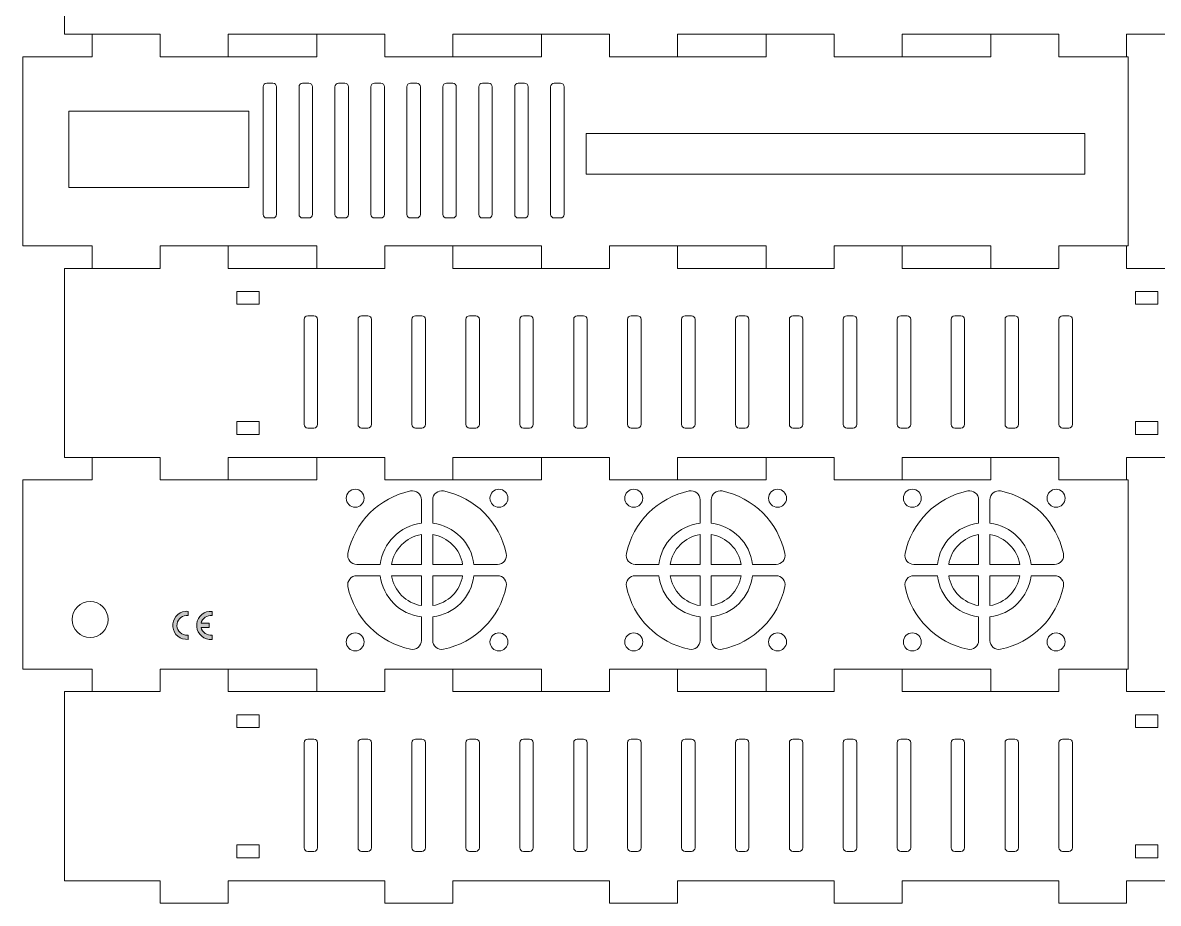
# Model space of a CAD drawing. Header units: millimetres. Extents: x -57 to 711, y 261 to 643.
# Drawn here: x -56.7 to 196, y 260.6 to 456.7 of the extents above; entities that cross this region are included whole.
import ezdxf

# ---------------------------------------------------------------- set-up
doc = ezdxf.new("R2010")
doc.units = ezdxf.units.MM
doc.layers.add('1', color=1, linetype='Continuous', lineweight=5)
doc.layers.add('2', color=5, linetype='Continuous', lineweight=5)

msp = doc.modelspace()

# ---------------------------------------------------------------- hatches: boundary and pattern name
at = {"lineweight": 0}
h = msp.add_hatch(color=7, dxfattribs=at)
h.dxf.hatch_style = 2
edge = h.paths.add_edge_path()
edge.add_spline(control_points=[(-19.88, 325.59), (-19.88, 325.59), (-19.88, 324.65), (-19.88, 324.65), (-21.07, 324.82), (-22.18, 323.99), (-22.36, 322.79), (-22.53, 321.59), (-21.7, 320.48), (-20.5, 320.31), (-20.29, 320.28), (-20.08, 320.28), (-19.88, 320.31), (-19.88, 320.31), (-19.88, 319.36), (-19.88, 319.36), (-21.6, 319.19), (-23.13, 320.44), (-23.3, 322.16), (-23.48, 323.88), (-22.22, 325.42), (-20.5, 325.59), (-20.29, 325.61), (-20.08, 325.61), (-19.88, 325.59)], knot_values=[0, 0, 0, 0, 1, 1, 1, 2, 2, 2, 3, 3, 3, 4, 4, 4, 5, 5, 5, 6, 6, 6, 7, 7, 7, 8, 8, 8, 8], degree=3, periodic=0)
h = msp.add_hatch(color=7, dxfattribs=at)
h.dxf.hatch_style = 2
edge = h.paths.add_edge_path()
edge.add_spline(control_points=[(-17.01, 322.95), (-16.76, 324.07), (-15.69, 324.81), (-14.55, 324.65), (-14.55, 324.65), (-14.55, 325.59), (-14.55, 325.59), (-16.27, 325.76), (-17.81, 324.51), (-17.98, 322.79), (-18.15, 321.07), (-16.9, 319.53), (-15.18, 319.36), (-14.97, 319.34), (-14.76, 319.34), (-14.55, 319.36), (-14.55, 319.36), (-14.55, 320.31), (-14.55, 320.31), (-15.69, 320.14), (-16.76, 320.89), (-17.01, 322.01), (-17.01, 322.01), (-15.18, 322.01), (-15.18, 322.01), (-15.18, 322.01), (-15.18, 322.95), (-15.18, 322.95), (-15.18, 322.95), (-17.01, 322.95), (-17.01, 322.95), (-17.01, 322.95), (-17.01, 322.95), (-17.01, 322.95)], knot_values=[0, 0, 0, 0, 1, 1, 1, 2, 2, 2, 3, 3, 3, 4, 4, 4, 5, 5, 5, 6, 6, 6, 7, 7, 7, 8, 8, 8, 9, 9, 9, 10, 10, 10, 11, 11, 11, 11], degree=3, periodic=0)

# ---------------------------------------------------------------- linework, layer by layer
at = {"layer": '1', "lineweight": 5}
for p, q in [((-47.44, 496.23), (-47.44, 454.1)), ((-47.44, 454.1), (-26.14, 454.1)), ((-41.27, 454.1), (-41.27, 449.1)), ((-26.14, 449.1), (-26.14, 454.1)), ((-11.01, 449.1), (-11.01, 454.1)), ((-11.01, 454.1), (23.86, 454.1)), ((8.73, 454.1), (8.73, 449.1)), ((23.86, 449.1), (23.86, 454.1)), ((38.99, 449.1), (38.99, 454.1)), ((38.99, 454.1), (73.86, 454.1)), ((58.73, 454.1), (58.73, 449.1)), ((73.86, 454.1), (73.86, 449.1)), ((88.99, 449.1), (88.99, 454.1)), ((88.99, 454.1), (123.86, 454.1)), ((108.73, 454.1), (108.73, 449.1)), ((123.86, 449.1), (123.86, 454.1)), ((138.99, 449.1), (138.99, 454.1)), ((138.99, 454.1), (173.86, 454.1)), ((158.73, 454.1), (158.73, 449.1)), ((173.86, 449.1), (173.86, 454.1)), ((188.99, 449.1), (188.99, 454.1)), ((188.99, 454.1), (226.72, 454.1)), ((-41.27, 449.1), (-56.71, 449.1)), ((-56.71, 449.1), (-56.71, 406.97)), ((8.73, 449.1), (-26.14, 449.1)), ((58.73, 449.1), (23.86, 449.1)), ((108.73, 449.1), (73.86, 449.1)), ((158.73, 449.1), (123.86, 449.1)), ((189.29, 449.1), (173.86, 449.1)), ((189.29, 406.97), (189.29, 449.1)), ((-56.71, 406.97), (-41.27, 406.97)), ((-41.27, 406.97), (-41.27, 401.97)), ((-26.14, 401.97), (-26.14, 406.97)), ((-26.14, 406.97), (8.73, 406.97)), ((-11.01, 401.97), (-11.01, 406.97)), ((8.73, 406.97), (8.73, 401.97)), ((23.86, 401.97), (23.86, 406.97)), ((23.86, 406.97), (58.73, 406.97)), ((38.99, 401.97), (38.99, 406.97)), ((58.73, 406.97), (58.73, 406.97)), ((58.73, 406.97), (58.73, 401.97)), ((73.86, 401.97), (73.86, 406.97)), ((73.86, 406.97), (108.73, 406.97)), ((88.99, 401.97), (88.99, 406.97)), ((108.73, 406.97), (108.73, 401.97)), ((123.86, 406.97), (123.86, 401.97)), ((123.86, 406.97), (158.73, 406.97)), ((138.99, 401.97), (138.99, 406.97)), ((158.73, 406.97), (158.73, 401.97)), ((173.86, 401.97), (173.86, 406.97)), ((173.86, 406.97), (189.29, 406.97)), ((188.99, 401.97), (188.99, 406.97)), ((-26.14, 401.97), (-47.44, 401.97)), ((-47.44, 401.97), (-47.44, 359.84)), ((23.86, 401.97), (-11.01, 401.97)), ((73.86, 401.97), (38.99, 401.97)), ((123.86, 401.97), (88.99, 401.97)), ((173.86, 401.97), (138.99, 401.97)), ((226.72, 401.97), (188.99, 401.97)), ((-47.44, 359.84), (-26.14, 359.84)), ((-41.27, 359.84), (-41.27, 354.84)), ((-26.14, 354.84), (-26.14, 359.84)), ((-11.01, 354.84), (-11.01, 359.84)), ((-11.01, 359.84), (23.86, 359.84)), ((8.73, 359.84), (8.73, 354.84)), ((23.86, 354.84), (23.86, 359.84)), ((38.99, 354.84), (38.99, 359.84)), ((38.99, 359.84), (73.86, 359.84)), ((58.73, 359.84), (58.73, 354.84)), ((73.86, 354.84), (73.86, 359.84)), ((88.99, 354.84), (88.99, 359.84)), ((88.99, 359.84), (123.86, 359.84)), ((108.73, 359.84), (108.73, 354.84)), ((123.86, 354.84), (123.86, 359.84)), ((138.99, 354.84), (138.99, 359.84)), ((138.99, 359.84), (173.86, 359.84)), ((158.73, 359.84), (158.73, 354.84)), ((173.86, 354.84), (173.86, 359.84)), ((188.99, 354.84), (188.99, 359.84)), ((188.99, 359.84), (226.72, 359.84)), ((-41.27, 354.84), (-56.71, 354.84)), ((-56.71, 354.84), (-56.71, 312.71)), ((8.73, 354.84), (-26.14, 354.84)), ((58.73, 354.84), (23.86, 354.84)), ((108.73, 354.84), (73.86, 354.84)), ((158.73, 354.84), (123.86, 354.84)), ((189.29, 354.84), (173.86, 354.84)), ((189.29, 312.71), (189.29, 354.84)), ((-56.71, 312.71), (-41.27, 312.71)), ((-41.27, 312.71), (-41.27, 307.71)), ((-26.14, 307.71), (-26.14, 312.71)), ((-26.14, 312.71), (8.73, 312.71)), ((-11.01, 307.71), (-11.01, 312.71)), ((8.73, 312.71), (8.73, 307.71)), ((23.86, 307.71), (23.86, 312.71)), ((23.86, 312.71), (58.73, 312.71)), ((38.99, 307.71), (38.99, 312.71)), ((58.73, 312.71), (58.73, 307.71)), ((73.86, 307.71), (73.86, 312.71)), ((73.86, 312.71), (108.73, 312.71)), ((88.99, 307.71), (88.99, 312.71)), ((108.73, 312.71), (108.73, 307.71)), ((123.86, 312.71), (123.86, 307.71)), ((123.86, 312.71), (158.73, 312.71)), ((138.99, 307.71), (138.99, 312.71)), ((158.73, 312.71), (158.73, 307.71)), ((173.86, 307.71), (173.86, 312.71)), ((173.86, 312.71), (189.29, 312.71)), ((188.99, 307.71), (188.99, 312.71)), ((-26.14, 307.71), (-47.44, 307.71)), ((-47.44, 307.71), (-47.44, 265.58)), ((23.86, 307.71), (-11.01, 307.71)), ((73.86, 307.71), (38.99, 307.71)), ((123.86, 307.71), (88.99, 307.71)), ((173.86, 307.71), (138.99, 307.71)), ((226.72, 307.71), (188.99, 307.71)), ((-47.44, 265.58), (-26.14, 265.58)), ((-26.14, 265.58), (-26.14, 260.58)), ((-11.01, 260.58), (-11.01, 265.58)), ((-11.01, 265.58), (23.86, 265.58)), ((23.86, 265.58), (23.86, 260.58)), ((38.99, 260.58), (38.99, 265.58)), ((38.99, 265.58), (73.86, 265.58)), ((73.86, 265.58), (73.86, 260.58)), ((88.99, 260.58), (88.99, 265.58)), ((88.99, 265.58), (123.86, 265.58)), ((123.86, 265.58), (123.86, 260.58)), ((138.99, 260.58), (138.99, 265.58)), ((138.99, 265.58), (173.86, 265.58)), ((173.86, 265.58), (173.86, 260.58)), ((188.99, 260.58), (188.99, 265.58)), ((188.99, 265.58), (226.72, 265.58)), ((-26.14, 260.58), (-11.01, 260.58)), ((23.86, 260.58), (38.99, 260.58)), ((73.86, 260.58), (88.99, 260.58)), ((123.86, 260.58), (138.99, 260.58)), ((173.86, 260.58), (188.99, 260.58))]:
    msp.add_line(p, q, dxfattribs=at)
at = {"layer": '1', "color": 1, "lineweight": 5}
for p, q in [((-3.21, 442.39), (-3.21, 442.39)), ((-3.21, 413.99), (-3.21, 442.39)), ((-2.41, 443.19), (-2.41, 443.19)), ((-2.41, 443.19), (-1.01, 443.19)), ((-1.01, 443.19), (-1.01, 443.19)), ((-0.21, 442.39), (-0.21, 413.99)), ((4.79, 442.39), (4.79, 442.39)), ((4.79, 413.99), (4.79, 442.39)), ((5.59, 443.19), (5.59, 443.19)), ((5.59, 443.19), (6.99, 443.19)), ((6.99, 443.19), (6.99, 443.19)), ((7.79, 442.39), (7.79, 442.39)), ((7.79, 442.39), (7.79, 413.99)), ((12.79, 442.39), (12.79, 442.39)), ((12.79, 413.99), (12.79, 442.39)), ((13.59, 443.19), (13.59, 443.19)), ((13.59, 443.19), (14.99, 443.19)), ((15.79, 442.39), (15.79, 442.39)), ((15.79, 442.39), (15.79, 413.99)), ((20.79, 442.39), (20.79, 442.39)), ((20.79, 413.99), (20.79, 442.39)), ((21.59, 443.19), (22.99, 443.19)), ((22.99, 443.19), (22.99, 443.19)), ((23.79, 442.39), (23.79, 442.39)), ((23.79, 442.39), (23.79, 413.99)), ((28.79, 442.39), (28.79, 442.39)), ((28.79, 413.99), (28.79, 442.39)), ((29.59, 443.19), (29.59, 443.19)), ((29.59, 443.19), (30.99, 443.19)), ((30.99, 443.19), (30.99, 443.19)), ((31.79, 442.39), (31.79, 413.99)), ((36.79, 442.39), (36.79, 442.39)), ((36.79, 413.99), (36.79, 442.39)), ((37.59, 443.19), (38.99, 443.19)), ((38.99, 443.19), (38.99, 443.19)), ((39.79, 442.39), (39.79, 442.39)), ((39.79, 442.39), (39.79, 413.99)), ((44.79, 413.99), (44.79, 442.39)), ((45.59, 443.19), (46.99, 443.19)), ((47.79, 442.39), (47.79, 413.99)), ((52.79, 413.99), (52.79, 442.39)), ((53.59, 443.19), (53.59, 443.19)), ((53.59, 443.19), (54.99, 443.19)), ((55.79, 442.39), (55.79, 413.99)), ((60.79, 413.99), (60.79, 442.39)), ((61.59, 443.19), (61.59, 443.19)), ((61.59, 443.19), (62.99, 443.19)), ((63.79, 442.39), (63.79, 442.39)), ((63.79, 442.39), (63.79, 413.99)), ((-46.41, 419.97), (-46.41, 436.97)), ((-46.41, 436.97), (-6.41, 436.97)), ((-6.41, 436.97), (-6.41, 419.97)), ((68.69, 422.97), (68.69, 431.97)), ((68.69, 431.97), (179.69, 431.97)), ((179.69, 431.97), (179.69, 422.97)), ((179.69, 422.97), (68.69, 422.97)), ((-6.41, 419.97), (-46.41, 419.97)), ((-1.01, 413.19), (-2.41, 413.19)), ((-0.21, 413.99), (-0.21, 413.99)), ((6.99, 413.19), (5.59, 413.19)), ((5.59, 413.19), (5.59, 413.19)), ((7.79, 413.99), (7.79, 413.99)), ((14.99, 413.19), (13.59, 413.19)), ((13.59, 413.19), (13.59, 413.19)), ((14.99, 413.19), (14.99, 413.19)), ((15.79, 413.99), (15.79, 413.99)), ((22.99, 413.19), (21.59, 413.19)), ((22.99, 413.19), (22.99, 413.19)), ((30.99, 413.19), (29.59, 413.19)), ((29.59, 413.19), (29.59, 413.19)), ((38.99, 413.19), (37.59, 413.19)), ((37.59, 413.19), (37.59, 413.19)), ((38.99, 413.19), (38.99, 413.19)), ((39.79, 413.99), (39.79, 413.99)), ((46.99, 413.19), (45.59, 413.19)), ((45.59, 413.19), (45.59, 413.19)), ((54.99, 413.19), (53.59, 413.19)), ((53.59, 413.19), (53.59, 413.19)), ((62.99, 413.19), (61.59, 413.19)), ((-9.06, 396.84), (-4.09, 396.84)), ((-9.06, 393.97), (-9.06, 396.84)), ((-4.09, 396.84), (-4.09, 393.97)), ((190.94, 396.84), (195.91, 396.84)), ((190.94, 393.97), (190.94, 396.84)), ((195.91, 396.84), (195.91, 393.97)), ((-4.09, 393.97), (-9.06, 393.97)), ((195.91, 393.97), (190.94, 393.97)), ((5.92, 367.21), (5.92, 390.61)), ((5.92, 390.61), (5.92, 390.61)), ((6.72, 391.41), (8.12, 391.41)), ((8.92, 390.61), (8.92, 390.61)), ((8.92, 390.61), (8.92, 367.21)), ((17.92, 367.21), (17.92, 390.61)), ((18.72, 391.41), (18.72, 391.41)), ((18.72, 391.41), (20.12, 391.41)), ((20.92, 390.61), (20.92, 390.61)), ((20.92, 390.61), (20.92, 367.21)), ((29.92, 367.21), (29.92, 390.61)), ((30.72, 391.41), (32.12, 391.41)), ((32.92, 390.61), (32.92, 367.21)), ((41.92, 367.21), (41.92, 390.61)), ((41.92, 390.61), (41.92, 390.61)), ((42.72, 391.41), (42.72, 391.41)), ((42.72, 391.41), (44.12, 391.41)), ((44.12, 391.41), (44.12, 391.41)), ((44.92, 390.61), (44.92, 367.21)), ((53.92, 367.21), (53.92, 390.61)), ((54.72, 391.41), (56.12, 391.41)), ((56.92, 390.61), (56.92, 390.61)), ((56.92, 390.61), (56.92, 367.21)), ((65.92, 367.21), (65.92, 390.61)), ((65.92, 390.61), (65.92, 390.61)), ((66.72, 391.41), (68.12, 391.41)), ((68.92, 390.61), (68.92, 390.61)), ((68.92, 390.61), (68.92, 367.21)), ((77.92, 367.21), (77.92, 390.61)), ((78.72, 391.41), (80.12, 391.41)), ((80.92, 390.61), (80.92, 367.21)), ((89.92, 367.21), (89.92, 390.61)), ((90.72, 391.41), (92.12, 391.41)), ((92.92, 390.61), (92.92, 367.21)), ((101.92, 367.21), (101.92, 390.61)), ((101.92, 390.61), (101.92, 390.61)), ((102.72, 391.41), (104.12, 391.41)), ((104.92, 390.61), (104.92, 390.61)), ((104.92, 390.61), (104.92, 367.21)), ((113.92, 367.21), (113.92, 390.61)), ((114.72, 391.41), (116.12, 391.41)), ((116.12, 391.41), (116.12, 391.41)), ((116.92, 390.61), (116.92, 390.61)), ((116.92, 390.61), (116.92, 367.21)), ((125.92, 367.21), (125.92, 390.61)), ((125.92, 390.61), (125.92, 390.61)), ((126.72, 391.41), (128.12, 391.41)), ((128.92, 390.61), (128.92, 390.61)), ((128.92, 390.61), (128.92, 367.21)), ((137.92, 367.21), (137.92, 390.61)), ((137.92, 390.61), (137.92, 390.61)), ((138.72, 391.41), (138.72, 391.41)), ((138.72, 391.41), (140.12, 391.41)), ((140.12, 391.41), (140.12, 391.41)), ((140.92, 390.61), (140.92, 367.21)), ((149.92, 367.21), (149.92, 390.61)), ((150.72, 391.41), (150.72, 391.41)), ((150.72, 391.41), (152.12, 391.41)), ((152.12, 391.41), (152.12, 391.41)), ((152.92, 390.61), (152.92, 367.21)), ((161.92, 367.21), (161.92, 390.61)), ((161.92, 390.61), (161.92, 390.61)), ((162.72, 391.41), (164.12, 391.41)), ((164.92, 390.61), (164.92, 390.61)), ((164.92, 390.61), (164.92, 367.21)), ((173.92, 367.21), (173.92, 390.61)), ((174.72, 391.41), (174.72, 391.41)), ((174.72, 391.41), (176.12, 391.41)), ((176.12, 391.41), (176.12, 391.41)), ((176.92, 390.61), (176.92, 390.61)), ((176.92, 390.61), (176.92, 367.21)), ((-9.06, 367.84), (-4.09, 367.84)), ((-9.06, 364.97), (-9.06, 367.84)), ((-4.09, 367.84), (-4.09, 364.97)), ((5.92, 367.21), (5.92, 367.21)), ((41.92, 367.21), (41.92, 367.21)), ((101.92, 367.21), (101.92, 367.21)), ((125.92, 367.21), (125.92, 367.21)), ((161.92, 367.21), (161.92, 367.21)), ((190.94, 367.84), (195.91, 367.84)), ((190.94, 364.97), (190.94, 367.84)), ((195.91, 367.84), (195.91, 364.97)), ((-4.09, 364.97), (-9.06, 364.97)), ((8.12, 366.41), (6.72, 366.41)), ((6.72, 366.41), (6.72, 366.41)), ((8.12, 366.41), (8.12, 366.41)), ((20.12, 366.41), (18.72, 366.41)), ((32.12, 366.41), (30.72, 366.41)), ((32.12, 366.41), (32.12, 366.41)), ((44.12, 366.41), (42.72, 366.41)), ((42.72, 366.41), (42.72, 366.41)), ((44.12, 366.41), (44.12, 366.41)), ((56.12, 366.41), (54.72, 366.41)), ((54.72, 366.41), (54.72, 366.41)), ((68.12, 366.41), (66.72, 366.41)), ((66.72, 366.41), (66.72, 366.41)), ((80.12, 366.41), (78.72, 366.41)), ((78.72, 366.41), (78.72, 366.41)), ((80.12, 366.41), (80.12, 366.41)), ((92.12, 366.41), (90.72, 366.41)), ((104.12, 366.41), (102.72, 366.41)), ((116.12, 366.41), (114.72, 366.41)), ((114.72, 366.41), (114.72, 366.41)), ((116.12, 366.41), (116.12, 366.41)), ((128.12, 366.41), (126.72, 366.41)), ((140.12, 366.41), (138.72, 366.41)), ((152.12, 366.41), (150.72, 366.41)), ((152.12, 366.41), (152.12, 366.41)), ((164.12, 366.41), (162.72, 366.41)), ((162.72, 366.41), (162.72, 366.41)), ((164.12, 366.41), (164.12, 366.41)), ((176.12, 366.41), (174.72, 366.41)), ((174.72, 366.41), (174.72, 366.41)), ((195.91, 364.97), (190.94, 364.97)), ((29.64, 352.4), (29.64, 352.4)), ((36.95, 352.4), (36.95, 352.4)), ((98.95, 352.4), (98.95, 352.4)), ((153.64, 352.4), (153.64, 352.4)), ((160.95, 352.4), (160.95, 352.4)), ((32.04, 350.44), (32.04, 350.44)), ((32.04, 350.44), (32.04, 345.2)), ((34.54, 345.2), (34.54, 350.44)), ((94.04, 350.44), (94.04, 350.44)), ((94.04, 350.44), (94.04, 345.2)), ((96.54, 345.2), (96.54, 350.44)), ((156.04, 350.44), (156.04, 350.44)), ((156.04, 350.44), (156.04, 345.2)), ((158.54, 345.2), (158.54, 350.44)), ((32.04, 345.2), (32.04, 345.2)), ((34.54, 345.2), (34.54, 345.2)), ((96.54, 345.2), (96.54, 345.2)), ((156.04, 345.2), (156.04, 345.2)), ((158.54, 345.2), (158.54, 345.2)), ((32.04, 336.03), (32.04, 342.68)), ((34.54, 342.68), (34.54, 336.03)), ((94.04, 336.03), (94.04, 342.68)), ((94.04, 342.68), (94.04, 342.68)), ((96.54, 342.68), (96.54, 336.03)), ((96.54, 342.68), (96.54, 342.68)), ((156.04, 336.03), (156.04, 342.68)), ((156.04, 342.68), (156.04, 342.68)), ((158.54, 342.68), (158.54, 336.03)), ((158.54, 342.68), (158.54, 342.68)), ((15.67, 338.43), (15.67, 338.43)), ((50.92, 338.43), (50.92, 338.43)), ((77.67, 338.43), (77.67, 338.43)), ((112.92, 338.43), (112.92, 338.43)), ((139.67, 338.43), (139.67, 338.43)), ((22.87, 336.03), (17.63, 336.03)), ((25.39, 336.03), (32.04, 336.03)), ((25.39, 336.03), (25.39, 336.03)), ((34.54, 336.03), (41.19, 336.03)), ((41.19, 336.03), (41.19, 336.03)), ((48.96, 336.03), (43.72, 336.03)), ((43.72, 336.03), (43.72, 336.03)), ((84.87, 336.03), (79.63, 336.03)), ((84.87, 336.03), (84.87, 336.03)), ((87.39, 336.03), (94.04, 336.03)), ((96.54, 336.03), (103.19, 336.03)), ((103.19, 336.03), (103.19, 336.03)), ((110.96, 336.03), (105.72, 336.03)), ((105.72, 336.03), (105.72, 336.03)), ((146.87, 336.03), (141.63, 336.03)), ((146.87, 336.03), (146.87, 336.03)), ((149.39, 336.03), (156.04, 336.03)), ((149.39, 336.03), (149.39, 336.03)), ((158.54, 336.03), (165.19, 336.03)), ((165.19, 336.03), (165.19, 336.03)), ((172.96, 336.03), (167.72, 336.03)), ((167.72, 336.03), (167.72, 336.03)), ((172.96, 336.03), (172.96, 336.03)), ((15.67, 331.12), (15.67, 331.12)), ((17.63, 333.53), (22.87, 333.53)), ((22.87, 333.53), (22.87, 333.53)), ((32.04, 333.53), (25.39, 333.53)), ((25.39, 333.53), (25.39, 333.53)), ((32.04, 326.88), (32.04, 333.53)), ((41.19, 333.53), (34.54, 333.53)), ((34.54, 333.53), (34.54, 326.88)), ((43.72, 333.53), (43.72, 333.53)), ((43.72, 333.53), (48.96, 333.53)), ((48.96, 333.53), (48.96, 333.53)), ((50.92, 331.12), (50.92, 331.12)), ((77.67, 331.12), (77.67, 331.12)), ((79.63, 333.53), (84.87, 333.53)), ((84.87, 333.53), (84.87, 333.53)), ((94.04, 333.53), (87.39, 333.53)), ((87.39, 333.53), (87.39, 333.53)), ((94.04, 326.88), (94.04, 333.53)), ((103.19, 333.53), (96.54, 333.53)), ((96.54, 333.53), (96.54, 326.88)), ((105.72, 333.53), (110.96, 333.53)), ((112.92, 331.12), (112.92, 331.12)), ((139.67, 331.12), (139.67, 331.12)), ((141.63, 333.53), (146.87, 333.53)), ((146.87, 333.53), (146.87, 333.53)), ((156.04, 333.53), (149.39, 333.53)), ((149.39, 333.53), (149.39, 333.53)), ((156.04, 326.88), (156.04, 333.53)), ((165.19, 333.53), (158.54, 333.53)), ((158.54, 333.53), (158.54, 326.88)), ((165.19, 333.53), (165.19, 333.53)), ((167.72, 333.53), (167.72, 333.53)), ((167.72, 333.53), (172.96, 333.53)), ((174.92, 331.12), (174.92, 331.12)), ((32.04, 326.88), (32.04, 326.88)), ((34.54, 326.88), (34.54, 326.88)), ((94.04, 326.88), (94.04, 326.88)), ((158.54, 326.88), (158.54, 326.88)), ((32.04, 324.35), (32.04, 319.11)), ((34.54, 319.11), (34.54, 324.35)), ((94.04, 324.35), (94.04, 319.11)), ((96.54, 319.11), (96.54, 324.35)), ((96.54, 324.35), (96.54, 324.35)), ((156.04, 324.35), (156.04, 324.35)), ((156.04, 324.35), (156.04, 319.11)), ((158.54, 319.11), (158.54, 324.35)), ((158.54, 324.35), (158.54, 324.35)), ((32.04, 319.11), (32.04, 319.11)), ((94.04, 319.11), (94.04, 319.11)), ((156.04, 319.11), (156.04, 319.11)), ((29.64, 317.15), (29.64, 317.15)), ((91.64, 317.15), (91.64, 317.15)), ((98.95, 317.15), (98.95, 317.15)), ((160.95, 317.15), (160.95, 317.15)), ((-9.06, 302.58), (-4.09, 302.58)), ((-9.06, 299.71), (-9.06, 302.58)), ((-4.09, 302.58), (-4.09, 299.71)), ((190.94, 302.58), (195.91, 302.58)), ((190.94, 299.71), (190.94, 302.58)), ((195.91, 302.58), (195.91, 299.71)), ((-4.09, 299.71), (-9.06, 299.71)), ((195.91, 299.71), (190.94, 299.71)), ((5.92, 272.95), (5.92, 296.35)), ((5.92, 296.35), (5.92, 296.35)), ((6.72, 297.15), (6.72, 297.15)), ((6.72, 297.15), (8.12, 297.15)), ((8.12, 297.15), (8.12, 297.15)), ((8.92, 296.35), (8.92, 296.35)), ((8.92, 296.35), (8.92, 272.95)), ((17.92, 272.95), (17.92, 296.35)), ((18.72, 297.15), (18.72, 297.15)), ((18.72, 297.15), (20.12, 297.15)), ((20.12, 297.15), (20.12, 297.15)), ((20.92, 296.35), (20.92, 296.35)), ((20.92, 296.35), (20.92, 272.95)), ((29.92, 272.95), (29.92, 296.35)), ((30.72, 297.15), (32.12, 297.15)), ((32.92, 296.35), (32.92, 272.95)), ((41.92, 272.95), (41.92, 296.35)), ((41.92, 296.35), (41.92, 296.35)), ((42.72, 297.15), (42.72, 297.15)), ((42.72, 297.15), (44.12, 297.15)), ((44.12, 297.15), (44.12, 297.15)), ((44.92, 296.35), (44.92, 296.35)), ((44.92, 296.35), (44.92, 272.95)), ((53.92, 272.95), (53.92, 296.35)), ((54.72, 297.15), (56.12, 297.15)), ((56.12, 297.15), (56.12, 297.15)), ((56.92, 296.35), (56.92, 296.35)), ((56.92, 296.35), (56.92, 272.95)), ((65.92, 272.95), (65.92, 296.35)), ((65.92, 296.35), (65.92, 296.35)), ((66.72, 297.15), (66.72, 297.15)), ((66.72, 297.15), (68.12, 297.15)), ((68.92, 296.35), (68.92, 272.95)), ((77.92, 272.95), (77.92, 296.35)), ((78.72, 297.15), (80.12, 297.15)), ((80.92, 296.35), (80.92, 272.95)), ((89.92, 272.95), (89.92, 296.35)), ((90.72, 297.15), (90.72, 297.15)), ((90.72, 297.15), (92.12, 297.15)), ((92.12, 297.15), (92.12, 297.15)), ((92.92, 296.35), (92.92, 272.95)), ((101.92, 272.95), (101.92, 296.35)), ((101.92, 296.35), (101.92, 296.35)), ((102.72, 297.15), (102.72, 297.15)), ((102.72, 297.15), (104.12, 297.15)), ((104.92, 296.35), (104.92, 296.35)), ((104.92, 296.35), (104.92, 272.95)), ((113.92, 272.95), (113.92, 296.35)), ((114.72, 297.15), (116.12, 297.15)), ((116.92, 296.35), (116.92, 296.35)), ((116.92, 296.35), (116.92, 272.95)), ((125.92, 272.95), (125.92, 296.35)), ((125.92, 296.35), (125.92, 296.35)), ((126.72, 297.15), (128.12, 297.15)), ((128.92, 296.35), (128.92, 296.35)), ((128.92, 296.35), (128.92, 272.95)), ((137.92, 272.95), (137.92, 296.35)), ((137.92, 296.35), (137.92, 296.35)), ((138.72, 297.15), (138.72, 297.15)), ((138.72, 297.15), (140.12, 297.15)), ((140.12, 297.15), (140.12, 297.15)), ((140.92, 296.35), (140.92, 272.95)), ((149.92, 272.95), (149.92, 296.35)), ((150.72, 297.15), (152.12, 297.15)), ((152.92, 296.35), (152.92, 272.95)), ((161.92, 272.95), (161.92, 296.35)), ((161.92, 296.35), (161.92, 296.35)), ((162.72, 297.15), (162.72, 297.15)), ((162.72, 297.15), (164.12, 297.15)), ((164.12, 297.15), (164.12, 297.15)), ((164.92, 296.35), (164.92, 296.35)), ((164.92, 296.35), (164.92, 272.95)), ((173.92, 272.95), (173.92, 296.35)), ((174.72, 297.15), (174.72, 297.15)), ((174.72, 297.15), (176.12, 297.15)), ((176.12, 297.15), (176.12, 297.15)), ((176.92, 296.35), (176.92, 296.35)), ((176.92, 296.35), (176.92, 272.95)), ((-9.06, 273.58), (-4.09, 273.58)), ((-9.06, 270.71), (-9.06, 273.58)), ((-4.09, 273.58), (-4.09, 270.71)), ((190.94, 273.58), (195.91, 273.58)), ((190.94, 270.71), (190.94, 273.58)), ((195.91, 273.58), (195.91, 270.71)), ((-4.09, 270.71), (-9.06, 270.71)), ((5.92, 272.95), (5.92, 272.95)), ((8.12, 272.15), (6.72, 272.15)), ((20.12, 272.15), (18.72, 272.15)), ((32.12, 272.15), (30.72, 272.15)), ((32.12, 272.15), (32.12, 272.15)), ((41.92, 272.95), (41.92, 272.95)), ((44.12, 272.15), (42.72, 272.15)), ((42.72, 272.15), (42.72, 272.15)), ((44.12, 272.15), (44.12, 272.15)), ((56.12, 272.15), (54.72, 272.15)), ((54.72, 272.15), (54.72, 272.15)), ((68.12, 272.15), (66.72, 272.15)), ((66.72, 272.15), (66.72, 272.15)), ((80.12, 272.15), (78.72, 272.15)), ((78.72, 272.15), (78.72, 272.15)), ((80.12, 272.15), (80.12, 272.15)), ((92.12, 272.15), (90.72, 272.15)), ((90.72, 272.15), (90.72, 272.15)), ((92.12, 272.15), (92.12, 272.15)), ((101.92, 272.95), (101.92, 272.95)), ((104.12, 272.15), (102.72, 272.15)), ((104.12, 272.15), (104.12, 272.15)), ((116.12, 272.15), (114.72, 272.15)), ((125.92, 272.95), (125.92, 272.95)), ((128.12, 272.15), (126.72, 272.15)), ((126.72, 272.15), (126.72, 272.15)), ((128.12, 272.15), (128.12, 272.15)), ((140.12, 272.15), (138.72, 272.15)), ((138.72, 272.15), (138.72, 272.15)), ((140.12, 272.15), (140.12, 272.15)), ((152.12, 272.15), (150.72, 272.15)), ((152.12, 272.15), (152.12, 272.15)), ((161.92, 272.95), (161.92, 272.95)), ((164.12, 272.15), (162.72, 272.15)), ((162.72, 272.15), (162.72, 272.15)), ((164.12, 272.15), (164.12, 272.15)), ((176.12, 272.15), (174.72, 272.15)), ((174.72, 272.15), (174.72, 272.15)), ((195.91, 270.71), (190.94, 270.71))]:
    msp.add_line(p, q, dxfattribs=at)
at = {"layer": '1'}
for centre in [(17.29, 350.78), (49.29, 350.78), (79.29, 350.78), (111.29, 350.78), (141.29, 350.78), (173.29, 350.78), (17.29, 318.78), (49.29, 318.78), (79.29, 318.78), (111.29, 318.78), (141.29, 318.78), (173.29, 318.78)]:
    msp.add_circle(centre, 2, dxfattribs=at)
at = {"layer": '1', "color": 1, "lineweight": 5}
msp.add_circle((-41.71, 323.78), 4, dxfattribs=at)
for centre, radius, start, end in [((-2.41, 442.39), 0.8, 90, 180), ((-1.01, 442.39), 0.8, 0, 90), ((5.59, 442.39), 0.8, 90, 180), ((6.99, 442.39), 0.8, 0, 90), ((13.59, 442.39), 0.8, 90, 180), ((14.99, 442.39), 0.8, 0, 90), ((21.59, 442.39), 0.8, 90, 180), ((22.99, 442.39), 0.8, 0, 90), ((29.59, 442.39), 0.8, 90, 180), ((30.99, 442.39), 0.8, 0, 90), ((37.59, 442.39), 0.8, 90, 180), ((38.99, 442.39), 0.8, 0, 90), ((45.59, 442.39), 0.8, 90, 180), ((46.99, 442.39), 0.8, 0, 90), ((53.59, 442.39), 0.8, 90, 180), ((54.99, 442.39), 0.8, 0, 90), ((61.59, 442.39), 0.8, 90, 180), ((62.99, 442.39), 0.8, 0, 90), ((-2.41, 413.99), 0.8, 180, 270), ((-1.01, 413.99), 0.8, 270, 0), ((5.59, 413.99), 0.8, 180, 270), ((6.99, 413.99), 0.8, 270, 0), ((13.59, 413.99), 0.8, 180, 270), ((14.99, 413.99), 0.8, 270, 0), ((21.59, 413.99), 0.8, 180, 270), ((22.99, 413.99), 0.8, 270, 0), ((29.59, 413.99), 0.8, 180, 270), ((30.99, 413.99), 0.8, 270, 0), ((37.59, 413.99), 0.8, 180, 270), ((38.99, 413.99), 0.8, 270, 0), ((45.59, 413.99), 0.8, 180, 270), ((46.99, 413.99), 0.8, 270, 0), ((53.59, 413.99), 0.8, 180, 270), ((54.99, 413.99), 0.8, 270, 0), ((61.59, 413.99), 0.8, 180, 270), ((62.99, 413.99), 0.8, 270, 0), ((6.72, 390.61), 0.8, 90, 180), ((8.12, 390.61), 0.8, 0, 90), ((18.72, 390.61), 0.8, 90, 180), ((20.12, 390.61), 0.8, 0, 90), ((30.72, 390.61), 0.8, 90, 180), ((32.12, 390.61), 0.8, 0, 90), ((42.72, 390.61), 0.8, 90, 180), ((44.12, 390.61), 0.8, 360, 90), ((54.72, 390.61), 0.8, 90, 180), ((56.12, 390.61), 0.8, 360, 90), ((66.72, 390.61), 0.8, 90, 180), ((68.12, 390.61), 0.8, 360, 90), ((78.72, 390.61), 0.8, 90, 180), ((80.12, 390.61), 0.8, 360, 90), ((90.72, 390.61), 0.8, 90, 180), ((92.12, 390.61), 0.8, 360, 90), ((102.72, 390.61), 0.8, 90, 180), ((104.12, 390.61), 0.8, 360, 90), ((114.72, 390.61), 0.8, 90, 180), ((116.12, 390.61), 0.8, 360, 90), ((126.72, 390.61), 0.8, 90, 180), ((128.12, 390.61), 0.8, 0, 90), ((138.72, 390.61), 0.8, 90, 180), ((140.12, 390.61), 0.8, 0, 90), ((150.72, 390.61), 0.8, 90, 180), ((152.12, 390.61), 0.8, 0, 90), ((162.72, 390.61), 0.8, 90, 180), ((164.12, 390.61), 0.8, 0, 90), ((174.72, 390.61), 0.8, 90, 180), ((176.12, 390.61), 0.8, 0, 90), ((6.72, 367.21), 0.8, 180, 270), ((8.12, 367.21), 0.8, 270, 0), ((18.72, 367.21), 0.8, 180, 270), ((20.12, 367.21), 0.8, 270, 360), ((30.72, 367.21), 0.8, 180, 270), ((32.12, 367.21), 0.8, 270, 0), ((42.72, 367.21), 0.8, 180, 270), ((44.12, 367.21), 0.8, 270, 0), ((54.72, 367.21), 0.8, 180, 270), ((56.12, 367.21), 0.8, 270, 0), ((66.72, 367.21), 0.8, 180, 270), ((68.12, 367.21), 0.8, 270, 0), ((78.72, 367.21), 0.8, 180, 270), ((80.12, 367.21), 0.8, 270, 0), ((90.72, 367.21), 0.8, 180, 270), ((92.12, 367.21), 0.8, 270, 0), ((102.72, 367.21), 0.8, 180, 270), ((104.12, 367.21), 0.8, 270, 0), ((114.72, 367.21), 0.8, 180, 270), ((116.12, 367.21), 0.8, 270, 0), ((126.72, 367.21), 0.8, 180, 270), ((128.12, 367.21), 0.8, 270, 0), ((138.72, 367.21), 0.8, 180, 270), ((140.12, 367.21), 0.8, 270, 0), ((150.72, 367.21), 0.8, 180, 270), ((152.12, 367.21), 0.8, 270, 0), ((162.72, 367.21), 0.8, 180, 270), ((164.12, 367.21), 0.8, 270, 0), ((174.72, 367.21), 0.8, 180, 270), ((176.12, 367.21), 0.8, 270, 0), ((33.29, 334.78), 18, 101.7198, 168.2802), ((30.04, 350.44), 2, 0, 101.7198), ((36.54, 350.44), 2, 78.2802, 180), ((33.29, 334.78), 18, 11.7198, 78.2802), ((95.29, 334.78), 18, 101.7198, 168.2802), ((92.04, 350.44), 2, 0, 101.7198), ((98.54, 350.44), 2, 78.2802, 180), ((95.29, 334.78), 18, 11.7198, 78.2802), ((157.29, 334.78), 18, 101.7198, 168.2802), ((154.04, 350.44), 2, 360, 101.7198), ((160.54, 350.44), 2, 78.2802, 180), ((157.29, 334.78), 18, 11.7198, 78.2802), ((33.29, 334.78), 10.5, 96.8371, 173.1629), ((33.29, 334.78), 10.5, 6.8371, 83.1629), ((95.29, 334.78), 10.5, 96.8371, 173.1629), ((95.29, 334.78), 10.5, 6.8371, 83.1629), ((157.29, 334.78), 10.5, 96.8371, 173.1629), ((157.29, 334.78), 10.5, 6.8371, 83.1629), ((33.29, 334.78), 8, 98.9893, 171.0107), ((33.29, 334.78), 8, 8.9893, 81.0107), ((95.29, 334.78), 8, 98.9893, 171.0107), ((95.29, 334.78), 8, 8.9893, 81.0107), ((157.29, 334.78), 8, 98.9893, 171.0107), ((157.29, 334.78), 8, 8.9893, 81.0107), ((17.63, 338.03), 2, 168.2802, 270), ((48.96, 338.03), 2, 270, 11.7198), ((79.63, 338.03), 2, 168.2802, 270), ((110.96, 338.03), 2, 270, 11.7198), ((141.63, 338.03), 2, 168.2802, 270), ((172.96, 338.03), 2, 270, 11.7198), ((17.63, 331.53), 2, 90, 191.7198), ((33.29, 334.78), 18, 191.7198, 258.2802), ((33.29, 334.78), 10.5, 186.8371, 263.1629), ((33.29, 334.78), 8, 188.9893, 261.0107), ((33.29, 334.78), 10.5, 276.8371, 353.1629), ((33.29, 334.78), 8, 278.9893, 351.0107), ((33.29, 334.78), 18, 281.7198, 348.2802), ((48.96, 331.53), 2, 348.2802, 90), ((79.63, 331.53), 2, 90, 191.7198), ((95.29, 334.78), 18, 191.7198, 258.2802), ((95.29, 334.78), 10.5, 186.8371, 263.1629), ((95.29, 334.78), 8, 188.9893, 261.0107), ((95.29, 334.78), 8, 278.9893, 351.0107), ((95.29, 334.78), 10.5, 276.8371, 353.1629), ((95.29, 334.78), 18, 281.7198, 348.2802), ((110.96, 331.53), 2, 348.2802, 90), ((141.63, 331.53), 2, 90, 191.7198), ((157.29, 334.78), 18, 191.7198, 258.2802), ((157.29, 334.78), 10.5, 186.8371, 263.1629), ((157.29, 334.78), 8, 188.9893, 261.0107), ((157.29, 334.78), 8, 278.9893, 351.0107), ((157.29, 334.78), 10.5, 276.8371, 353.1629), ((157.29, 334.78), 18, 281.7198, 348.2802), ((172.96, 331.53), 2, 348.2802, 90), ((30.04, 319.11), 2, 258.2802, 0), ((36.54, 319.11), 2, 180, 281.7198), ((92.04, 319.11), 2, 258.2802, 0), ((98.54, 319.11), 2, 180, 281.7198), ((154.04, 319.11), 2, 258.2802, 0), ((160.54, 319.11), 2, 180, 281.7198), ((6.72, 296.35), 0.8, 90, 180), ((8.12, 296.35), 0.8, 0, 90), ((18.72, 296.35), 0.8, 90, 180), ((20.12, 296.35), 0.8, 0, 90), ((30.72, 296.35), 0.8, 90, 180), ((32.12, 296.35), 0.8, 0, 90), ((42.72, 296.35), 0.8, 90, 180), ((44.12, 296.35), 0.8, 0, 90), ((54.72, 296.35), 0.8, 90, 180), ((56.12, 296.35), 0.8, 0, 90), ((66.72, 296.35), 0.8, 90, 180), ((68.12, 296.35), 0.8, 0, 90), ((78.72, 296.35), 0.8, 90, 180), ((80.12, 296.35), 0.8, 0, 90), ((90.72, 296.35), 0.8, 90, 180), ((92.12, 296.35), 0.8, 0, 90), ((102.72, 296.35), 0.8, 90, 180), ((104.12, 296.35), 0.8, 0, 90), ((114.72, 296.35), 0.8, 90, 180), ((116.12, 296.35), 0.8, 0, 90), ((126.72, 296.35), 0.8, 90, 180), ((128.12, 296.35), 0.8, 0, 90), ((138.72, 296.35), 0.8, 90, 180), ((140.12, 296.35), 0.8, 0, 90), ((150.72, 296.35), 0.8, 90, 180), ((152.12, 296.35), 0.8, 0, 90), ((162.72, 296.35), 0.8, 90, 180), ((164.12, 296.35), 0.8, 0, 90), ((174.72, 296.35), 0.8, 90, 180), ((176.12, 296.35), 0.8, 0, 90), ((6.72, 272.95), 0.8, 180, 270), ((8.12, 272.95), 0.8, 270, 0), ((18.72, 272.95), 0.8, 180, 270), ((20.12, 272.95), 0.8, 270, 0), ((30.72, 272.95), 0.8, 180, 270), ((32.12, 272.95), 0.8, 270, 0), ((42.72, 272.95), 0.8, 180, 270), ((44.12, 272.95), 0.8, 270, 0), ((54.72, 272.95), 0.8, 180, 270), ((56.12, 272.95), 0.8, 270, 0), ((66.72, 272.95), 0.8, 180, 270), ((68.12, 272.95), 0.8, 270, 0), ((78.72, 272.95), 0.8, 180, 270), ((80.12, 272.95), 0.8, 270, 0), ((90.72, 272.95), 0.8, 180, 270), ((92.12, 272.95), 0.8, 270, 0), ((102.72, 272.95), 0.8, 180, 270), ((104.12, 272.95), 0.8, 270, 0), ((114.72, 272.95), 0.8, 180, 270), ((116.12, 272.95), 0.8, 270, 0), ((126.72, 272.95), 0.8, 180, 270), ((128.12, 272.95), 0.8, 270, 0), ((138.72, 272.95), 0.8, 180, 270), ((140.12, 272.95), 0.8, 270, 0), ((150.72, 272.95), 0.8, 180, 270), ((152.12, 272.95), 0.8, 270, 0), ((162.72, 272.95), 0.8, 180, 270), ((164.12, 272.95), 0.8, 270, 0), ((174.72, 272.95), 0.8, 180, 270), ((176.12, 272.95), 0.8, 270, 0)]:
    msp.add_arc(centre, radius, start, end, dxfattribs=at)
at = {"layer": '2', "color": 5, "lineweight": 5}
for points in [[(-23.3, 322.16), (-23.48, 323.88), (-22.22, 325.42), (-20.5, 325.59)], [(-19.88, 324.65), (-21.07, 324.82), (-22.18, 323.99), (-22.36, 322.79)], [(-20.5, 325.59), (-20.29, 325.61), (-20.08, 325.61), (-19.88, 325.59)], [(-19.88, 325.59), (-19.88, 325.59), (-19.88, 324.65), (-19.88, 324.65)], [(-14.55, 325.59), (-16.27, 325.76), (-17.81, 324.51), (-17.98, 322.79)], [(-17.01, 322.95), (-16.76, 324.07), (-15.69, 324.81), (-14.55, 324.65)], [(-14.55, 324.65), (-14.55, 324.65), (-14.55, 325.59), (-14.55, 325.59)], [(-19.88, 319.36), (-21.6, 319.19), (-23.13, 320.44), (-23.3, 322.16)], [(-22.36, 322.79), (-22.53, 321.59), (-21.7, 320.48), (-20.5, 320.31)], [(-17.98, 322.79), (-18.15, 321.07), (-16.9, 319.53), (-15.18, 319.36)], [(-15.18, 322.95), (-15.18, 322.95), (-17.01, 322.95), (-17.01, 322.95)], [(-14.55, 320.31), (-15.69, 320.14), (-16.76, 320.89), (-17.01, 322.01)], [(-17.01, 322.01), (-17.01, 322.01), (-15.18, 322.01), (-15.18, 322.01)], [(-15.18, 322.01), (-15.18, 322.01), (-15.18, 322.95), (-15.18, 322.95)], [(-20.5, 320.31), (-20.29, 320.28), (-20.08, 320.28), (-19.88, 320.31)], [(-19.88, 320.31), (-19.88, 320.31), (-19.88, 319.36), (-19.88, 319.36)], [(-15.18, 319.36), (-14.97, 319.34), (-14.76, 319.34), (-14.55, 319.36)], [(-14.55, 319.36), (-14.55, 319.36), (-14.55, 320.31), (-14.55, 320.31)]]:
    msp.add_open_spline(points, degree=3, dxfattribs=at)

doc.saveas('drawing.dxf')
